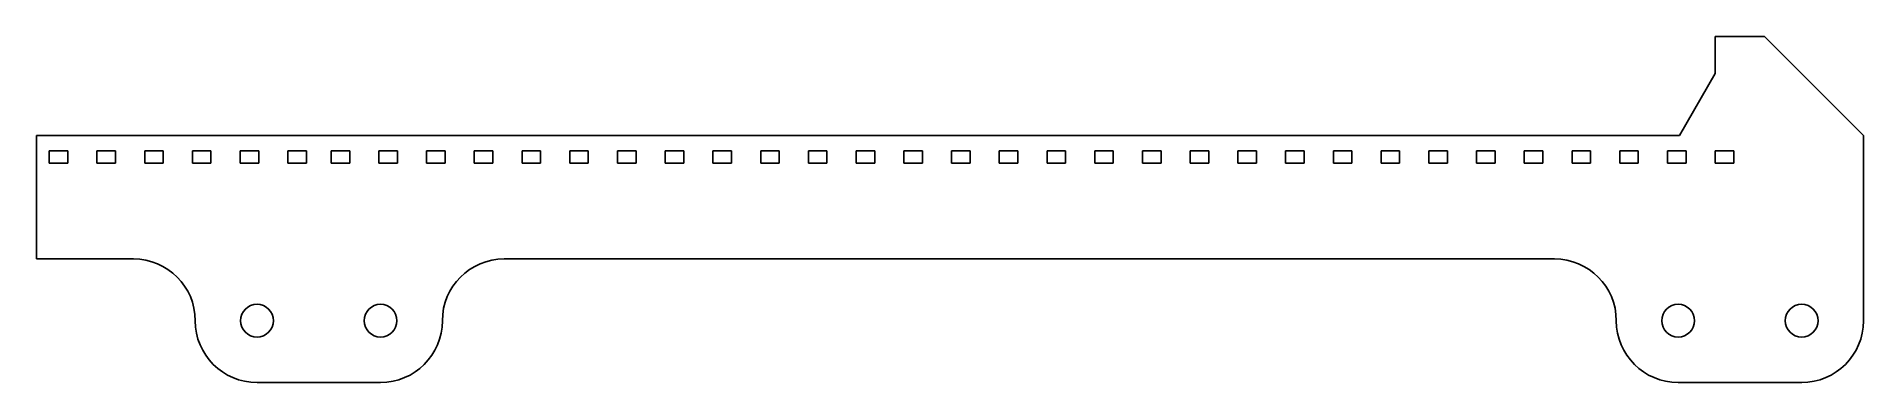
# Model space of a CAD drawing. Header units: millimetres. Extents: x -46 to 250, y -30 to 26.
import ezdxf

# ---------------------------------------------------------------- set-up
doc = ezdxf.new("R2010")
doc.units = ezdxf.units.MM

msp = doc.modelspace()

# ---------------------------------------------------------------- linework, layer by layer
at = {"color": 7, "linetype": 'Continuous', "lineweight": 25}
for p, q in [((234, 26), (226, 26)), ((226, 26), (226, 20)), ((250, 10), (234, 26)), ((226, 20), (220.23, 10)), ((-45.68, -10), (-45.68, 10)), ((-45.68, 10), (220.23, 10)), ((250, -20), (250, 10)), ((-40.62, 7.5), (-43.62, 7.5)), ((-43.62, 7.5), (-43.62, 5.5)), ((-40.62, 7.5), (-40.62, 5.5)), ((-32.9, 7.5), (-35.9, 7.5)), ((-35.9, 7.5), (-35.9, 5.5)), ((-32.9, 7.5), (-32.9, 5.5)), ((-25.17, 7.5), (-28.17, 7.5)), ((-28.17, 7.5), (-28.17, 5.5)), ((-25.17, 7.5), (-25.17, 5.5)), ((-17.45, 7.5), (-20.45, 7.5)), ((-20.45, 7.5), (-20.45, 5.5)), ((-17.45, 7.5), (-17.45, 5.5)), ((-9.72, 7.5), (-12.72, 7.5)), ((-12.72, 7.5), (-12.72, 5.5)), ((-9.72, 7.5), (-9.72, 5.5)), ((-2, 7.5), (-5, 7.5)), ((-5, 7.5), (-5, 5.5)), ((-2, 7.5), (-2, 5.5)), ((5, 7.5), (2, 7.5)), ((2, 7.5), (2, 5.5)), ((5, 7.5), (5, 5.5)), ((12.72, 7.5), (9.72, 7.5)), ((9.72, 7.5), (9.72, 5.5)), ((12.72, 7.5), (12.72, 5.5)), ((20.45, 7.5), (17.45, 7.5)), ((17.45, 7.5), (17.45, 5.5)), ((20.45, 7.5), (20.45, 5.5)), ((28.17, 7.5), (25.17, 7.5)), ((25.17, 7.5), (25.17, 5.5)), ((28.17, 7.5), (28.17, 5.5)), ((35.9, 7.5), (32.9, 7.5)), ((32.9, 7.5), (32.9, 5.5)), ((35.9, 7.5), (35.9, 5.5)), ((43.62, 7.5), (40.62, 7.5)), ((40.62, 7.5), (40.62, 5.5)), ((43.62, 7.5), (43.62, 5.5)), ((51.34, 7.5), (48.34, 7.5)), ((48.34, 7.5), (48.34, 5.5)), ((51.34, 7.5), (51.34, 5.5)), ((59.07, 7.5), (56.07, 7.5)), ((56.07, 7.5), (56.07, 5.5)), ((59.07, 7.5), (59.07, 5.5)), ((66.79, 7.5), (63.79, 7.5)), ((63.79, 7.5), (63.79, 5.5)), ((66.79, 7.5), (66.79, 5.5)), ((74.52, 7.5), (71.52, 7.5)), ((71.52, 7.5), (71.52, 5.5)), ((74.52, 7.5), (74.52, 5.5)), ((82.24, 7.5), (79.24, 7.5)), ((79.24, 7.5), (79.24, 5.5)), ((82.24, 7.5), (82.24, 5.5)), ((89.97, 7.5), (86.97, 7.5)), ((86.97, 7.5), (86.97, 5.5)), ((89.97, 7.5), (89.97, 5.5)), ((97.69, 7.5), (94.69, 7.5)), ((94.69, 7.5), (94.69, 5.5)), ((97.69, 7.5), (97.69, 5.5)), ((105.41, 7.5), (102.41, 7.5)), ((102.41, 7.5), (102.41, 5.5)), ((105.41, 7.5), (105.41, 5.5)), ((113.14, 7.5), (110.14, 7.5)), ((110.14, 7.5), (110.14, 5.5)), ((113.14, 7.5), (113.14, 5.5)), ((120.86, 7.5), (117.86, 7.5)), ((117.86, 7.5), (117.86, 5.5)), ((120.86, 7.5), (120.86, 5.5)), ((128.59, 7.5), (125.59, 7.5)), ((125.59, 7.5), (125.59, 5.5)), ((128.59, 7.5), (128.59, 5.5)), ((136.31, 7.5), (133.31, 7.5)), ((133.31, 7.5), (133.31, 5.5)), ((136.31, 7.5), (136.31, 5.5)), ((144.03, 7.5), (141.03, 7.5)), ((141.03, 7.5), (141.03, 5.5)), ((144.03, 7.5), (144.03, 5.5)), ((151.76, 7.5), (148.76, 7.5)), ((148.76, 7.5), (148.76, 5.5)), ((151.76, 7.5), (151.76, 5.5)), ((159.48, 7.5), (156.48, 7.5)), ((156.48, 7.5), (156.48, 5.5)), ((159.48, 7.5), (159.48, 5.5)), ((167.21, 7.5), (164.21, 7.5)), ((164.21, 7.5), (164.21, 5.5)), ((167.21, 7.5), (167.21, 5.5)), ((174.93, 7.5), (171.93, 7.5)), ((171.93, 7.5), (171.93, 5.5)), ((174.93, 7.5), (174.93, 5.5)), ((182.66, 7.5), (179.66, 7.5)), ((179.66, 7.5), (179.66, 5.5)), ((182.66, 7.5), (182.66, 5.5)), ((190.38, 7.5), (187.38, 7.5)), ((187.38, 7.5), (187.38, 5.5)), ((190.38, 7.5), (190.38, 5.5)), ((198.1, 7.5), (195.1, 7.5)), ((195.1, 7.5), (195.1, 5.5)), ((198.1, 7.5), (198.1, 5.5)), ((205.83, 7.5), (202.83, 7.5)), ((202.83, 7.5), (202.83, 5.5)), ((205.83, 7.5), (205.83, 5.5)), ((213.55, 7.5), (210.55, 7.5)), ((210.55, 7.5), (210.55, 5.5)), ((213.55, 7.5), (213.55, 5.5)), ((221.28, 7.5), (218.28, 7.5)), ((218.28, 7.5), (218.28, 5.5)), ((221.28, 7.5), (221.28, 5.5)), ((229, 7.5), (226, 7.5)), ((226, 7.5), (226, 5.5)), ((229, 7.5), (229, 5.5)), ((-40.62, 5.5), (-43.62, 5.5)), ((-32.9, 5.5), (-35.9, 5.5)), ((-25.17, 5.5), (-28.17, 5.5)), ((-17.45, 5.5), (-20.45, 5.5)), ((-9.72, 5.5), (-12.72, 5.5)), ((-2, 5.5), (-5, 5.5)), ((5, 5.5), (2, 5.5)), ((12.72, 5.5), (9.72, 5.5)), ((20.45, 5.5), (17.45, 5.5)), ((28.17, 5.5), (25.17, 5.5)), ((35.9, 5.5), (32.9, 5.5)), ((43.62, 5.5), (40.62, 5.5)), ((51.34, 5.5), (48.34, 5.5)), ((59.07, 5.5), (56.07, 5.5)), ((66.79, 5.5), (63.79, 5.5)), ((74.52, 5.5), (71.52, 5.5)), ((82.24, 5.5), (79.24, 5.5)), ((89.97, 5.5), (86.97, 5.5)), ((97.69, 5.5), (94.69, 5.5)), ((105.41, 5.5), (102.41, 5.5)), ((113.14, 5.5), (110.14, 5.5)), ((120.86, 5.5), (117.86, 5.5)), ((128.59, 5.5), (125.59, 5.5)), ((136.31, 5.5), (133.31, 5.5)), ((144.03, 5.5), (141.03, 5.5)), ((151.76, 5.5), (148.76, 5.5)), ((159.48, 5.5), (156.48, 5.5)), ((167.21, 5.5), (164.21, 5.5)), ((174.93, 5.5), (171.93, 5.5)), ((182.66, 5.5), (179.66, 5.5)), ((190.38, 5.5), (187.38, 5.5)), ((198.1, 5.5), (195.1, 5.5)), ((205.83, 5.5), (202.83, 5.5)), ((213.55, 5.5), (210.55, 5.5)), ((221.28, 5.5), (218.28, 5.5)), ((229, 5.5), (226, 5.5)), ((-45.68, -10), (-30, -10)), ((30, -10), (200, -10)), ((10, -30), (-10, -30)), ((240, -30), (220, -30))]:
    msp.add_line(p, q, dxfattribs=at)
for centre in [(-10, -20), (10, -20), (220, -20), (240, -20)]:
    msp.add_circle(centre, 2.65, dxfattribs=at)
for centre, start, end in [((-30, -20), 0, 90), ((30, -20), 90, 180), ((200, -20), 0, 90), ((-10, -20), 180, 270), ((10, -20), 270, 0), ((220, -20), 180, 270), ((240, -20), 270, 0)]:
    msp.add_arc(centre, 10, start, end, dxfattribs=at)

doc.saveas('drawing.dxf')
